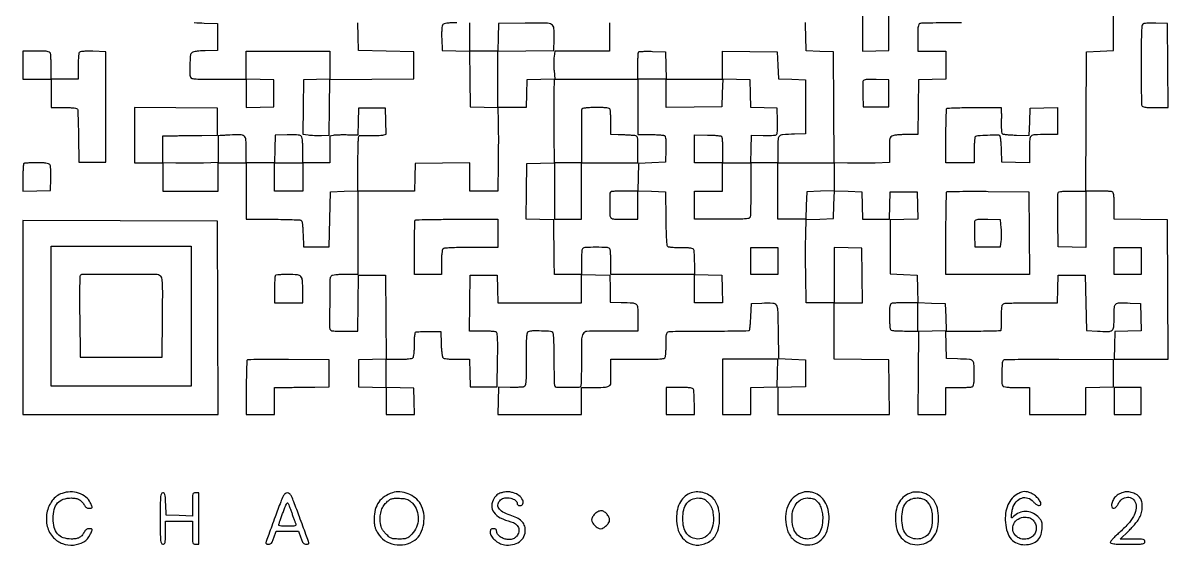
# Model space of a CAD drawing. Extents: x 179 to 1071, y 112 to 1107.
# Drawn here: x 179 to 1071, y 112 to 519 of the extents above; entities that cross this region are included whole.
import ezdxf

# ---------------------------------------------------------------- set-up
doc = ezdxf.new("R2010")
doc.units = 0

msp = doc.modelspace()

# ---------------------------------------------------------------- linework, layer by layer
for points in [[(517.122445, 519, 0.007345), (512.346734, 518.929838, 0.024181), (509.205854, 518.685192, 0.035127), (507.124417, 518.271246, 0.154085), (506.083586, 517.600715, 0.132968), (505.587315, 516.513859, 0.020746), (505.296386, 514.150171, 0.018924), (505.15859, 510.957683, 0.009044), (505.211141, 506.850715), (505.5, 497.5), (516.230591, 497.216365), (526.961183, 496.93273), (527.230591, 475.216365), (527.5, 453.5), (538.216508, 453.216508), (548.933016, 452.933016), (549.216508, 442.216508, -0.00508), (549.307114, 436.65433, -0.001561), (549.332363, 428.258912, -0.001561), (549.301954, 418.863068, -0.001711), (549.212814, 409.75), (548.925628, 388), (537.962814, 388), (527, 388), (527, 398.998715), (527, 409.997429), (505.75, 409.748715), (484.5, 409.5), (484.216168, 398.75), (483.932337, 388), (461.966168, 388), (440, 388), (440, 409.5, -0.002557), (440.054978, 420.24986, -0.011884), (440.265887, 426.451478, -0.011455), (440.590256, 430.463633, -0.357812), (441.25, 431.116269, -0.020539), (442.061721, 431.158253, -0.001676), (444.189062, 431.173682, -0.002249), (446.72785, 431.172163, -0.001729), (449.5, 431.148448, 0.00749), (452.384138, 431.157006, 0.00753), (455.261557, 431.252017, 0.00739), (457.76646, 431.409649, 0.029774), (459.284023, 431.619107), (462.068047, 432.173856), (461.784023, 442.336928), (461.5, 452.5), (451, 452.5), (440.5, 452.5), (440.218451, 441.975034), (439.936902, 431.450068), (431.718451, 431.622167, 0.005855), (428.370358, 431.653063, 0.006318), (425.106357, 431.603714, 0.005994), (422.30891, 431.492481, 0.029977), (420.75, 431.317678), (418, 430.841089), (418, 420.420545), (418, 410), (407.5, 410), (397, 410), (397, 419.877555, 0.007345), (396.929838, 424.653266, 0.024181), (396.685192, 427.794146, 0.035127), (396.271246, 429.875583, 0.154085), (395.600715, 430.916414, 0.132968), (394.513859, 431.412685, 0.020746), (392.150171, 431.703614, 0.018924), (388.957683, 431.84141, 0.009044), (384.850715, 431.788859), (375.5, 431.5), (375.216168, 420.75), (374.932337, 410), (363.966168, 410), (353, 410), (353, 419.964816, 0.018486), (352.70887, 427.836462, 0.192208), (351.316585, 430.691543, 0.185082), (348.313111, 431.860867, 0.016937), (340.157721, 431.627347, 0.000292), (336.820772, 431.416568, 0.000466), (333.969768, 431.232141, 0.000082), (331.448979, 431.066299, 0.025908), (331.25, 431.042778, 0.358023), (331.147848, 430.924821, 0.000565), (331.073438, 427.946516, 0.003718), (331.017975, 424.567593, 0.002244), (331, 420.562384), (331, 410.124768), (319.75, 409.812384, -0.004056), (314.698016, 409.713112, -0.002552), (308.79375, 409.675138, -0.002561), (302.984411, 409.697181, -0.004692), (298.25, 409.783832), (288, 410.067663), (288, 420.533832), (288, 431), (297.25, 431.086779, 0.000584), (301.645003, 431.133146, 0.000277), (307.307812, 431.202645, 0.000275), (313.230203, 431.281867, 0.000389), (318.5, 431.359357), (330.5, 431.545156), (330.5, 442.022578), (330.5, 452.5), (298.25, 452.763853), (266, 453.027706), (266, 431.513853), (266, 410), (277, 410), (288, 410), (288, 399), (288, 388), (309.5, 388), (331, 388), (331, 399), (331, 410), (342, 410), (353, 410), (353, 388), (353, 366), (373.75, 365.984687, -0.003459), (381.790108, 365.923129, -0.005289), (388.760476, 365.747767, -0.002049), (394.725297, 365.510062, -0.131294), (395.711195, 365.199653, -0.199883), (396.262532, 364.411, -0.01918), (396.684251, 362.055937, -0.019108), (397.012968, 358.800174, -0.00836), (397.211195, 354.464966), (397.5, 344.5), (407.5, 344.5), (417.5, 344.5), (418, 366), (418.5, 387.5), (429.25, 387.783832), (440, 388.067663), (440, 355.533832), (440, 323), (430.2, 323, 0.008695), (425.928253, 322.925705, 0.018472), (422.630442, 322.688776, 0.019349), (420.200304, 322.328068, 0.150969), (419.2, 321.8, 0.195243), (418.152505, 319.320808, 0.002097), (417.964975, 300.446318, 0.001745), (417.922031, 281.380542, 0.259603), (418.957287, 279.526398, 0.121467), (420.245775, 279.111066, 0.007484), (424.296064, 278.887643, 0.010345), (429.323878, 278.789838, 0.006408), (435.230498, 278.872858), (439.960995, 279), (440.230498, 300.75), (440.5, 322.5), (451, 322.5), (461.5, 322.5), (461.763621, 289.78397), (462.027242, 257.06794), (451.263621, 256.78397), (440.5, 256.5), (440.5, 246), (440.5, 235.5), (451.25, 235.216168), (462, 234.932337), (462, 224.466168), (462, 214), (473.034983, 214), (484.069966, 214), (483.784983, 224.25), (483.5, 234.5), (472.75, 234.783832), (462, 235.067663), (462, 246.033832), (462, 257), (471.8, 257, 0.008695), (476.071747, 257.074295, 0.018472), (479.369558, 257.311224, 0.019349), (481.799696, 257.671932, 0.150969), (482.8, 258.2, 0.148618), (483.321527, 259.177004, 0.020076), (483.684733, 261.499944, 0.019202), (483.924249, 264.62258, 0.009539), (484, 268.593011, -0.007828), (484.066718, 272.854009, -0.024396), (484.296295, 275.714173, -0.031974), (484.663794, 277.596566, -0.246532), (485.25, 278.238367, -0.07381), (486.114696, 278.413526, -0.004424), (488.776563, 278.529825, -0.00656), (491.96148, 278.59893, -0.004792), (495.5, 278.595356), (504.5, 278.5), (504.790118, 269.054124, 0.010217), (504.980158, 265.34104, 0.013854), (505.312947, 261.999888, 0.010763), (505.722996, 259.259099, 0.131421), (506.162563, 258.304124, 0.163278), (507.143276, 257.696928, 0.027976), (509.331626, 257.310608, 0.021914), (512.518918, 257.07119, 0.007789), (517.088613, 257), (526.932337, 257), (527.216168, 246.25), (527.5, 235.5), (538, 235.5), (548.5, 235.5), (548.77083, 256.428109, 0.002701), (548.849994, 266.928451, 0.012029), (548.714887, 273.091209, 0.012869), (548.427241, 277.095412, 0.230932), (547.77083, 278.162796, 0.115898), (546.852418, 278.482275, 0.007423), (544.003515, 278.73694, 0.010546), (540.565341, 278.920079, 0.007639), (536.730498, 278.984687), (526.960995, 279), (527.230498, 300.75), (527.5, 322.5), (538, 322.5), (548.5, 322.5), (548.783832, 311.75), (549.067663, 301), (581.533832, 301), (614, 301), (614, 312.032751), (614, 323.065502), (625.102322, 322.782751), (636.204643, 322.5), (636.352322, 312), (636.5, 301.5), (645, 301.24922, -0.007926), (654.243436, 300.829771, -0.170244), (656.72373, 299.785637, -0.199796), (657.815028, 297.471708, -0.011573), (658, 289.480948), (658, 279), (646.75, 278.933947, -0.001297), (641.807192, 278.917746, -0.000913), (636.247558, 278.924091, -0.000921), (630.928204, 278.949669, -0.001934), (626.794878, 278.993149, 0.023817), (618.251266, 278.709079, 0.246439), (615.369914, 276.886076, 0.126596), (614.226016, 272.778241, 0.004934), (614.069767, 256.944437, -0.002771), (614.026847, 249.200659, -0.004303), (613.895309, 242.521243, -0.001396), (613.71599, 236.754813, -0.13066), (613.475867, 235.960952, -0.254192), (611.979491, 235.105413, -0.005796), (603.49046, 235.020956, -0.005806), (595.002768, 235.133464, -0.253307), (593.503853, 235.993765, -0.130086), (593.255554, 236.811321, -0.001522), (593.067501, 242.491549, -0.004496), (592.928639, 249.084161, -0.002906), (592.880866, 256.718382, 0.003955), (592.810606, 265.126112, 0.008625), (592.594553, 271.570083, 0.005451), (592.287207, 276.547867, 0.156294), (591.813584, 277.724617, 0.204828), (590.051426, 278.628631, 0.0088), (582.940726, 279.001144, 0.013317), (575.991529, 279.057494, 0.087191), (572.581787, 278.393011, 0.25694), (571.699082, 277.347978, 0.031157), (571.276325, 274.260913, 0.016334), (571.049835, 268.758748, 0.002119), (571, 257, -0.001922), (570.952809, 244.724325, -0.018151), (570.72128, 239.464189, -0.042608), (570.251188, 236.64887, -0.243068), (569.274293, 235.551762, -0.073621), (568.152693, 235.30162, -0.007375), (565.404626, 235.142863, -0.009139), (562.10631, 235.061441, -0.007145), (558.524293, 235.089685), (549.5, 235.289825), (549.216168, 224.644912), (548.932337, 214), (581.466168, 214), (614, 214), (614, 224.5), (614, 235), (624.377555, 235, 0.012231), (630.934343, 235.160412, 0.058555), (634.618037, 235.777198, 0.141381), (636.432653, 236.924437, 0.229853), (636.916666, 238.64474, -0.042214), (636.859011, 239.261446, -0.001296), (636.843037, 241.81908, -0.002542), (636.847352, 244.835351, -0.001755), (636.881579, 248.25), (637, 257), (657.893011, 257, 0.002106), (669.715635, 257.049786, 0.016256), (675.243952, 257.27619, 0.030951), (678.346099, 257.698559, 0.257256), (679.393011, 258.581787, 0.070701), (679.631706, 259.623534, 0.006434), (679.821697, 262.287222, 0.008233), (679.955664, 265.484808, 0.006352), (680, 268.974799, -0.006625), (680.062464, 273.688704, -0.036407), (680.314412, 276.21808, -0.077011), (680.80461, 277.66915, -0.183232), (681.640628, 278.415591, -0.086518), (682.92936, 278.668524, -0.000982), (691.750959, 278.838204, -0.00299), (701.95669, 278.953405, -0.001942), (713.754914, 278.970198, 0.001943), (725.483544, 278.986923, 0.00314), (735.463676, 279.102616, 0.000561), (744.259022, 279.269702, 0.192726), (744.864286, 279.526245, 0.168651), (745.133632, 280.076851, 0.004012), (745.460134, 282.959735, 0.008373), (745.762353, 286.384992, 0.005535), (746, 290.328626), (746.5, 300.5), (754.496645, 300.796504, -0.01904), (763.219536, 300.787652, -0.257531), (765.853566, 299.197264, -0.124846), (766.900213, 295.488898, -0.003493), (767.230153, 278.735929), (767.5, 257.5), (778, 257), (788.5, 256.5), (788.5, 246), (788.5, 235.5), (777.75, 235.216168), (767, 234.932337), (767, 224.466168), (767, 214), (810.519888, 214), (854.039775, 214), (853.769888, 235.25), (853.5, 256.5), (832.25, 256.769888), (811, 257.039775), (811, 279.019888), (811, 301), (822.019888, 301), (833.039775, 301), (832.769888, 322.25), (832.5, 343.5), (821.75, 343.783832), (811, 344.067663), (811, 322.533832), (811, 301), (800.037886, 301), (789.075772, 301), (788.787886, 322.25, -0.001898), (788.700534, 331.208245, -0.001673), (788.676151, 340.552746, -0.00168), (788.710665, 348.979512, -0.005083), (788.811779, 354.716795), (789.123557, 365.93359), (799.811779, 366.216795), (810.5, 366.5), (810.784171, 377.283485), (811.068343, 388.06697), (821.784171, 387.783485), (832.5, 387.5), (832.783832, 376.75), (833.067663, 366), (843.5, 366), (853.932337, 366), (854.216168, 376.75), (854.5, 387.5), (865, 387.5), (875.5, 387.5), (875.783485, 376.784171), (876.06697, 366.068343), (865.283485, 365.784171), (854.5, 365.5), (854.5, 344.5), (854.5, 323.5), (865, 323), (875.5, 322.5), (875.783832, 311.75), (876.067663, 301), (866.615619, 301, 0.00593), (862.880092, 300.955696, 0.007809), (859.475463, 300.821697, 0.005887), (856.638889, 300.632128, 0.0721), (855.581787, 300.393011, 0.191652), (854.783827, 299.656877, 0.070258), (854.312102, 298.167248, 0.03479), (854.063195, 295.605148, 0.006824), (854, 290.974799, 0.006352), (854.044336, 287.484808, 0.008233), (854.178303, 284.287222, 0.006434), (854.368294, 281.623534, 0.070701), (854.606989, 280.581787, 0.205218), (855.398405, 279.76761, 0.063068), (857.086379, 279.30265, 0.030363), (860.039857, 279.059586, 0.005351), (865.606989, 279), (876, 279), (876, 290.033832), (876, 301.067663), (886.75, 300.783832), (897.5, 300.5), (897.783485, 289.784171), (898.06697, 279.068343), (887.283485, 278.784171), (876.5, 278.5), (876.236147, 246.25), (875.972294, 214), (886.986147, 214), (898, 214), (898, 224.5), (898, 235), (907.418213, 235, 0.005951), (911.140776, 235.044305, 0.007831), (914.534475, 235.178303, 0.005915), (917.361889, 235.367894, 0.07203), (918.418213, 235.606989, 0.201), (919.227398, 236.380901, 0.065386), (919.694582, 238.003282, 0.031694), (919.939362, 240.828545, 0.005765), (920, 246.087937, 0.013035), (919.804586, 253.582399, 0.20511), (918.701401, 255.827374, 0.163779), (916.209662, 256.836408, 0.00765), (907, 257.24922), (898.5, 257.5), (898.21718, 268.150281), (897.93436, 278.800561), (919.154655, 278.921089, 0.002222), (927.326268, 279.003827, 0.003574), (934.290376, 279.1551, 0.000729), (940.401416, 279.340481, 0.190665), (940.881801, 279.548468, 0.183849), (941.085025, 280.0014, 0.003029), (941.231616, 282.814342, 0.007406), (941.334896, 286.123849, 0.004797), (941.360912, 289.954591, -0.004309), (941.395957, 295.979834, -0.044941), (941.653182, 298.438124, -0.131867), (942.27281, 299.700486, -0.148567), (943.416586, 300.413277, -0.057003), (944.91186, 300.636876, -0.002068), (950.679622, 300.812374, -0.003767), (957.510981, 300.940468, -0.002631), (965.216168, 300.986345), (984.932337, 301), (985.216168, 311.75), (985.5, 322.5), (996, 322.5), (1006.5, 322.5), (1007, 301), (1007.5, 279.5), (1016, 278.911914, 0.013787), (1024.483154, 278.559623, 0.181497), (1027.388734, 279.604311, 0.201735), (1028.729108, 282.253298, 0.017578), (1029, 289.956197, -0.014124), (1029.21525, 297.574884, -0.202718), (1030.384952, 299.956665, -0.179108), (1032.976697, 300.931668, -0.010606), (1041.503355, 300.796504), (1049.5, 300.5), (1049.783473, 289.785353), (1050.066946, 279.070705), (1039.783473, 278.785353), (1029.5, 278.5), (1029.216168, 267.75), (1028.932337, 257), (1049.974781, 257), (1071.017225, 257), (1070.758612, 311.25), (1070.5, 365.5), (1049.75, 365.770288), (1029, 366.040577), (1029, 376.4133, 0.005367), (1028.940375, 381.968397, 0.030413), (1028.697247, 384.916867, 0.063157), (1028.2322, 386.602268, 0.205057), (1027.418213, 387.393011, 0.072048), (1026.36169, 387.632112, 0.005908), (1023.531945, 387.821697, 0.007825), (1020.135463, 387.955695, 0.005945), (1016.4096, 388), (1006.982775, 388), (1007.241388, 442.25), (1007.5, 496.5), (1018, 497), (1028.5, 497.5), (1028.5, 518.5), (1028.5, 539.5)], [(312.473421, 519.211819, 0.013482), (320.2603, 518.784869), (330.5, 518.5), (330.5, 508), (330.5, 497.5), (321, 497.224459, 0.007256), (316.117316, 497.011887, 0.030165), (313.191066, 496.663989, 0.052369), (311.340539, 496.125269, 0.135585), (310.25, 495.28333, 0.142464), (309.392318, 493.010143, 0.01085), (309.020867, 486.392063, 0.013512), (308.972635, 479.826962, 0.086901), (309.606989, 476.581787, 0.258697), (310.662537, 475.696146, 0.030015), (313.835307, 475.275578, 0.015901), (319.485827, 475.049566, 0.002045), (331.606989, 475), (353, 475), (353, 463.966168), (353, 452.932337), (363.75, 453.216168), (374.5, 453.5), (374.5, 464), (374.5, 474.5), (363.75, 474.783832), (353, 475.067663), (353, 486.033832), (353, 497), (385.5, 497), (418, 497), (418, 486.034983), (418, 475.069966), (407.75, 474.784983), (397.5, 474.5), (397.230451, 453.366475), (396.960903, 432.232951), (401.230451, 431.664309, 0.016712), (403.289351, 431.459839, 0.007474), (406.00832, 431.322092, 0.007389), (408.890534, 431.261865, 0.00995), (411.5, 431.297834), (417.5, 431.5), (417.769464, 453.236361), (418.038929, 474.972721), (450.769464, 475.236361), (483.5, 475.5), (483.5, 486), (483.5, 496.5), (462, 497), (440.5, 497.5), (440.216367, 508.230404), (439.932734, 518.960808)], [(636, 518.932337), (636, 507.966168), (636, 497), (614.631669, 497), (593.263338, 497), (592.704073, 492.830366, 0.024166), (592.527753, 490.761242, 0.009409), (592.476434, 487.889503, 0.009289), (592.537301, 484.772778, 0.011385), (592.714484, 481.865639), (593.28416, 475.070546), (582.39208, 474.785273), (571.5, 474.5), (571.216168, 463.75), (570.932337, 453), (559.966168, 453), (549, 453), (549, 474.980498), (549, 496.960995), (570.75, 497.230498), (592.5, 497.5), (592.788833, 506.243181, 0.024383), (592.653764, 514.82771, 0.255459), (590.835771, 517.697335, 0.125472), (586.661552, 518.79092, 0.004628), (570.2164, 518.74704), (549.5, 518.5), (549.216168, 507.75), (548.932337, 497), (537.966168, 497), (527, 497), (527, 508), (527, 519)], [(910.081787, 519, 0.001834), (898.117215, 518.956121, 0.002835), (887.78115, 518.821697, 0.00089), (878.829518, 518.63857, 0.086256), (877.581787, 518.393011, 0.205218), (876.76761, 517.601595, 0.063068), (876.30265, 515.913621, 0.030363), (876.059586, 512.960143, 0.005351), (876, 507.393011), (876, 497), (887, 497), (898, 497), (898, 486.033832), (898, 475.067663), (887.25, 474.783832), (876.5, 474.5), (876.230112, 453.25), (875.960225, 432), (867.545212, 432, 0.010497), (864.13544, 431.92841, 0.011651), (860.848611, 431.713521, 0.01106), (858.060997, 431.403647, 0.057688), (856.5651, 431.024751, 0.092844), (855.080822, 430.117837, 0.152875), (854.338843, 428.862327, 0.053697), (854.050859, 426.534103, 0.003944), (854, 420.087135), (854, 410.124768), (842.75, 409.812384, -0.004054), (837.698757, 409.713106, -0.002552), (831.796863, 409.675107, -0.002562), (825.9909, 409.697112, -0.004697), (821.260597, 409.783724), (811.021195, 410.067448), (810.760597, 453.283724), (810.5, 496.5), (799.811779, 496.783205), (789.123557, 497.06641), (788.811779, 508.283205, -0.004062), (788.712714, 513.320052, -0.002556), (788.674861, 519.206166, -0.002565)]]:
    msp.add_lwpolyline(points, format="xyb")
for points in [[(833, 518.5), (833, 496.930034), (843.25, 497.215017), (853.5, 497.5), (853.5, 518.5), (853.5, 539.5), (843.25, 539.784983), (833, 540.069966)], [(397, 399), (397, 388), (386, 388), (375, 388), (375, 399), (375, 410), (386, 410), (397, 410)], [(179, 289.506286), (179, 214), (255.006326, 214), (331.012652, 214), (330.756326, 289.25), (330.5, 364.5), (254.75, 364.756286), (179, 365.012572)], [(310, 290.5), (310, 236), (255.5, 236), (201, 236), (201, 290.5), (201, 345), (255.5, 345), (310, 345)], [(767, 333.5), (767, 323), (756.5, 323), (746, 323), (746, 333.5), (746, 344), (756.5, 344), (767, 344)], [(1050, 333.5), (1050, 323), (1039.5, 323), (1029, 323), (1029, 333.5), (1029, 344), (1039.5, 344), (1050, 344)], [(724, 235.5), (724, 214), (735, 214), (746, 214), (746, 224.465017), (746, 234.930034), (756.25, 235.215017), (766.5, 235.5), (766.783832, 246.25), (767.067663, 257), (745.533832, 257), (724, 257)], [(1029, 224.5), (1029, 214), (1039.5, 214), (1050, 214), (1050, 224.5), (1050, 235), (1039.5, 235), (1029, 235)]]:
    msp.add_lwpolyline(points, close=True)
for points in [[(1051.234424, 517.834424, 0.182172), (1050.590624, 516.41195, 0.006347), (1050.270425, 510.250522, 0.007859), (1050.057751, 501.205805, 0.001948), (1050, 486.381787, 0.001876), (1050.043884, 474.685605, 0.002895), (1050.178303, 464.575525, 0.000928), (1050.361525, 455.827192, 0.086115), (1050.606989, 454.581787, 0.201272), (1051.382022, 453.772279, 0.065239), (1053.008523, 453.305235, 0.031606), (1055.841873, 453.060568, 0.005737), (1061.120653, 453), (1071.027329, 453), (1070.763664, 485.75), (1070.5, 518.5), (1061.484424, 518.784424, 0.008771), (1057.360229, 518.84215, 0.022222), (1054.366666, 518.698401, 0.027716), (1052.2536, 518.383717, 0.146572)], [(179, 486), (179, 475), (190, 475), (201, 475), (201, 464), (201, 453), (211.031385, 453, -0.006905), (215.757163, 452.934734, -0.02306), (218.849408, 452.706324, -0.030569), (220.864407, 452.337653, -0.245329), (221.548776, 451.733489, -0.082072), (221.750102, 450.753559, -0.001262), (221.960346, 444.968865, -0.003341), (222.143068, 438.233614, -0.0022), (222.267391, 430.483489), (222.5, 410.5), (233, 410.5), (243.5, 410.5), (243.5, 453.5), (243.5, 496.5), (233.582645, 496.788231, 0.006827), (228.804805, 496.861823, 0.023663), (225.717063, 496.721018, 0.033714), (223.705135, 496.395734, 0.19692), (222.847958, 495.788231, 0.115445), (222.524351, 494.860149, 0.007585), (222.266219, 492.014355, 0.010675), (222.080714, 488.578609, 0.007755), (222.015313, 484.75), (222, 475), (211.5, 475), (201, 475), (201, 484.418213, 0.005951), (200.955695, 488.140776, 0.007831), (200.821697, 491.534475, 0.005915), (200.632106, 494.361889, 0.07203), (200.393011, 495.418213, 0.205218), (199.601595, 496.23239, 0.063068), (197.913621, 496.69735, 0.030363), (194.960143, 496.940414, 0.005351), (189.393011, 497), (179, 497)], [(679.783832, 485.75), (680.067663, 475), (702.033832, 475), (724, 475), (724, 486.019888), (724, 497.039775), (745.25, 496.769888), (766.5, 496.5), (767, 486), (767.5, 475.5), (778, 475), (788.5, 474.5), (788.5, 453.5), (788.5, 432.5), (780, 432.24922, 0.007926), (770.756564, 431.829771, 0.170244), (768.27627, 430.785637, 0.199796), (767.184972, 428.471708, 0.011573), (767, 420.480948), (767, 410), (789, 410), (811, 410), (811, 399.033832), (811, 388.067663), (800.25, 387.783832), (789.5, 387.5), (789.216168, 376.75), (788.932337, 366), (777.966168, 366), (767, 366), (767, 388), (767, 410), (756.5, 410), (746, 410), (746, 389.581787, -0.002771), (745.956005, 381.642891, -0.004125), (745.821697, 374.696775, -0.001841), (745.636631, 368.779435, -0.083055), (745.393011, 367.581787, -0.258697), (744.337463, 366.696146, -0.030015), (741.164693, 366.275578, -0.015901), (735.514173, 366.049566, -0.002045), (723.393011, 366), (702, 366), (702, 377), (702, 388), (713, 388), (724, 388), (724, 399), (724, 410), (713, 410), (702, 410), (702, 420.860567), (702, 431.721135), (712.25, 431.610567, -0.009031), (716.230952, 431.495692, -0.013463), (719.704877, 431.238729, -0.008437), (722.558531, 430.901491, -0.203403), (723.234687, 430.5, -0.135534), (723.527062, 429.733031, -0.00628), (723.758058, 426.929688, -0.010027), (723.92543, 423.558115, -0.006995), (723.984687, 419.75), (724, 410), (734.966168, 410), (745.932337, 410), (746.216168, 420.736405), (746.5, 431.472809), (755.5, 431.233135, 0.008954), (759.041191, 431.202267, 0.012175), (762.234668, 431.309416, 0.009133), (764.872877, 431.510716, 0.120876), (765.788231, 431.829376, 0.194496), (766.3952, 432.695951, 0.033534), (766.720602, 434.715272, 0.0236), (766.861543, 437.808152, 0.006851), (766.788231, 442.582645), (766.5, 452.5), (756.283481, 452.784613), (746.066961, 453.069227), (745.783481, 463.784613), (745.5, 474.5), (734.784171, 474.783485), (724.068343, 475.06697), (723.784171, 464.283485), (723.5, 453.5), (701.75, 453.230498), (680, 452.960995), (680, 463.980498), (680, 475), (669.043478, 475), (658.086957, 475), (658.086957, 453.5), (658.086957, 432), (667.793478, 431.984687, -0.007789), (671.605424, 431.919284, -0.010714), (675.027127, 431.733781, -0.007632), (677.860978, 431.475613, -0.115322), (678.788231, 431.152042, -0.19692), (679.395734, 430.294865, -0.033714), (679.721018, 428.282937, -0.023663), (679.861823, 425.195195, -0.006827), (679.788231, 420.417355), (679.5, 410.5), (669, 410), (658.5, 409.5), (658.216515, 398.784171), (657.93303, 388.068343), (668.716515, 387.784171), (679.5, 387.5), (679.770909, 366.546095, 0.003025), (679.960859, 356.538324, 0.01097), (680.259718, 350.179757, 0.009456), (680.64341, 345.821704, 0.228384), (681.270909, 344.811407, 0.115057), (682.15341, 344.502378, 0.00778), (684.824714, 344.255482, 0.010836), (688.051251, 344.078061, 0.007897), (691.643011, 344.015313, -0.006483), (696.463534, 343.944731, -0.033702), (699.110608, 343.692539, -0.068336), (700.644645, 343.219983, -0.194682), (701.393011, 342.418213, -0.070869), (701.631755, 341.374644, -0.006369), (701.821697, 338.691288, -0.008182), (701.955668, 335.470065, -0.0063), (702, 331.952044), (702, 323.067663), (712.75, 322.783832), (723.5, 322.5), (723.783832, 311.75), (724.067663, 301), (713.033832, 301), (702, 301), (702, 312.000935), (702, 323.00187), (679.75, 322.933724, -0.00039), (670.479714, 322.91257, -0.000368), (661.025, 322.905338, -0.000366), (652.647944, 322.911222, -0.001281), (647.25, 322.932788), (637, 323), (637, 331.918213, 0.006277), (636.955669, 335.449196, 0.008159), (636.821697, 338.68135, 0.006338), (636.631778, 341.373807, 0.070946), (636.393011, 342.418213, 0.294833), (634.336862, 343.920436, 0.014388), (625.5, 344.174786, 0.014388), (616.663138, 343.920436, 0.294833), (614.606989, 342.418213, 0.070946), (614.368222, 341.373807, 0.006338), (614.178303, 338.68135, 0.008159), (614.044331, 335.449196, 0.006277), (614, 331.918213), (614, 323), (603.5, 323), (593, 323), (592.881648, 332.75, -0.000062), (592.826894, 337.307015, -0.000032), (592.75939, 343.014063, -0.000032), (592.690668, 348.886916, -0.000048), (592.631648, 354), (592.5, 365.5), (581.730592, 365.784029), (570.961185, 366.068057), (571.230592, 387.784029), (571.5, 409.5), (582.265392, 409.783988), (593.030784, 410.067976), (592.931871, 432.283988, -0.000512), (592.900136, 441.541262, -0.000482), (592.886547, 450.984984, -0.000479), (592.890601, 459.353852, -0.001676), (592.916479, 464.75), (593, 475), (625.5, 475), (658, 475), (658, 485.333333, -0.006317), (658.050668, 489.343898, -0.009512), (658.205463, 492.836713, -0.004898), (658.419778, 495.762931, -0.177451), (658.699448, 496.366114, -0.183378), (659.300668, 496.636532, -0.005301), (662.145783, 496.777033, -0.010046), (665.547259, 496.840477, -0.006672), (669.449448, 496.782781), (679.5, 496.5)], [(833.44275, 473.711405, 0.081149), (833.248444, 472.774362, 0.00524), (833.158923, 469.981301, 0.007536), (833.137209, 466.634347, 0.00554), (833.210159, 462.924983), (833.5, 453.5), (843.5, 453.5), (853.5, 453.5), (853.5, 464), (853.5, 474.5), (843.732592, 474.786422, 0.006215), (838.820487, 474.869374, 0.027145), (835.9185, 474.724677, 0.046335), (834.158442, 474.373938, 0.232847)], [(614.481903, 451.970718, 0.123498), (614.234714, 451.193221, 0.005067), (614.081268, 448.241451, 0.00856), (613.994111, 444.71139, 0.005941), (614.011333, 440.720718, -0.00196), (614.068484, 436.065917, -0.001148), (614.102279, 430.491398, -0.001148), (614.110489, 424.914093, -0.001951), (614.088447, 420.25), (614, 410), (603.5, 410), (593, 410), (593, 388), (593, 366), (603.5, 366), (614, 366), (614, 388), (614, 410), (636, 410), (658, 410), (658, 420.5, 0.003352), (657.954921, 427.224924, 0.048655), (657.69244, 429.587618, 0.175767), (657.016838, 430.675217, 0.149258), (655.75, 431.167506, 0.001986), (652.205797, 431.417209, 0.003814), (649.36184, 431.584448, 0.003716), (646.467483, 431.710946, 0.001781), (642.75, 431.832494), (637, 432), (637, 440.918213, 0.006277), (636.955669, 444.449196, 0.008159), (636.821697, 447.68135, 0.006338), (636.631778, 450.373807, 0.070946), (636.393011, 451.418213, 0.204749), (635.603555, 452.231836, 0.063329), (633.923064, 452.697049, 0.030509), (630.984155, 452.9403, 0.005396), (625.452028, 453, 0.0085), (621.290929, 452.929256, 0.014889), (617.853134, 452.70971, 0.010404), (615.139565, 452.398029, 0.224159)], [(941.107595, 449.75, -0.007288), (941.138902, 448.05958, -0.002216), (941.137649, 445.498067, -0.002219), (941.110784, 442.627662, -0.002419), (941.058817, 439.839163, 0.014101), (941.071554, 437.145083, 0.023133), (941.251951, 434.871704, 0.021873), (941.550777, 433.122299, 0.20383), (941.983009, 432.510501, 0.111822), (942.787758, 432.234085, 0.005244), (945.664759, 431.95225, 0.008433), (949.114243, 431.709368, 0.005942), (952.999238, 431.547871), (962.934904, 431.253066), (963.217452, 441.876533), (963.5, 452.5), (974.25, 452.783832), (985, 453.067663), (985, 442.533832), (985, 432), (976.25, 431.986345, 0.009182), (967.042289, 431.802864, 0.172269), (964.39324, 430.746404, 0.201889), (963.21219, 428.312062, 0.013322), (963, 420.349537), (963, 409.932337), (952.25, 410.216168), (941.5, 410.5), (941.211195, 420.464966, 0.009143), (941.028489, 424.328163, 0.013786), (940.715179, 427.683218, 0.008512), (940.334125, 430.432793, 0.219027), (939.928184, 431.044385, 0.143525), (938.25123, 431.505737, 0.003796), (930.462578, 431.317044, 0.004146), (922.730621, 431.006787, 0.12697), (920.901089, 430.43887, 0.229345), (920.541955, 429.874018, 0.007453), (920.264695, 427.125393, 0.012937), (920.065224, 423.791061, 0.00847), (920, 419.940983), (920, 410), (909, 410), (898, 410), (898, 430.833333, -0.002993), (898.048097, 438.867578, -0.004756), (898.195833, 445.742708, -0.001277), (898.396201, 451.712325, -0.189545), (898.666667, 452.333333, -0.189545), (899.287675, 452.603799, -0.001277), (905.257292, 452.804167, -0.004756), (912.132422, 452.951903, -0.002993), (920.166667, 453), (941, 453)], [(179.666667, 409.333333, 0.178637), (179.399783, 408.754242, 0.004491), (179.195833, 405.817145, 0.009085), (179.048275, 402.320751, 0.006002), (179, 398.299502), (179, 387.932337), (189.75, 388.216168), (200.5, 388.5), (200.788859, 397.850715, 0.009044), (200.84141, 401.957683, 0.018924), (200.703614, 405.150171, 0.020746), (200.412685, 407.513859, 0.132968), (199.916414, 408.600715, 0.15069), (198.902086, 409.26374, 0.036445), (196.917147, 409.680501, 0.025371), (193.954939, 409.928023, 0.008159), (189.544222, 410, 0.006752), (185.966282, 409.951682, 0.010096), (182.843199, 409.804167, 0.005479), (180.235872, 409.599466, 0.175801)], [(636.641157, 387.228397, 0.135826), (636.169995, 385.611668, 0.003193), (636.112648, 377.636504, 0.004388), (636.174653, 369.857544, 0.087639), (636.625307, 367.53405, 0.211857), (637.406358, 366.75073, 0.057693), (639.138105, 366.301061, 0.029206), (642.126223, 366.060301, 0.005501), (647.606989, 366), (658, 366), (658, 377), (658, 388), (647.559017, 388, 0.006909), (643.522749, 387.944223, 0.01073), (640.04499, 387.773341, 0.005235), (637.14038, 387.537475, 0.235654)], [(962.763853, 355.25), (963.027706, 323), (952.763853, 322.926805, -0.00126), (944.527276, 322.888824, -0.000694), (934.455126, 322.881746, -0.00058), (922.339842, 322.904102, -0.000334), (907.75, 322.957682), (898, 323), (898, 354.833333, -0.002001), (898.049029, 367.086392, -0.003231), (898.199888, 377.515513, -0.000593), (898.402981, 386.698691, -0.192864), (898.680468, 387.347135, -0.194926), (899.328722, 387.621499, -0.000608), (908.434599, 387.750224, -0.003285), (918.778546, 387.815907, -0.002034), (930.930468, 387.763802), (962.5, 387.5)], [(1007, 365.966168), (1007, 343.932337), (996.25, 344.216168), (985.5, 344.5), (985.228584, 364.973, -0.002311), (985.16003, 372.911562, -0.003516), (985.180843, 379.807175, -0.001312), (985.255956, 385.733152, -0.088003), (985.447199, 386.723, -0.247035), (986.148983, 387.338533, -0.030083), (988.232877, 387.708053, -0.022428), (991.456505, 387.935705, -0.006414), (996.468615, 388), (1007, 388)], [(549, 355), (549, 344), (528.2, 344, 0.003169), (518.406919, 343.937931, 0.010454), (511.954487, 343.721154, 0.00933), (507.461896, 343.391927, 0.175156), (506.2, 342.8, 0.149044), (505.677271, 341.818776, 0.019949), (505.314516, 339.477016, 0.019071), (505.075482, 336.323492, 0.009379), (505, 332.3), (505, 323), (494.5, 323), (484, 323), (484, 343.833333, -0.002993), (484.048097, 351.867578, -0.004756), (484.195833, 358.742708, -0.001277), (484.396201, 364.712325, -0.189545), (484.666667, 365.333333, -0.192996), (485.302543, 365.605252, -0.00057), (494.488542, 365.804167, -0.003167), (504.914556, 365.951968, -0.00196), (517.166667, 366), (549, 366)], [(920.44275, 364.711405, 0.081149), (920.248444, 363.774362, 0.00524), (920.158923, 360.981301, 0.007536), (920.137209, 357.634347, 0.00554), (920.210159, 353.924983), (920.5, 344.5), (930.5, 344.5), (940.5, 344.5), (941.08534, 348.886315, 0.022863), (941.269448, 350.99849, 0.010307), (941.326793, 353.780045, 0.01018), (941.266834, 356.724741, 0.013684), (941.08534, 359.386315), (940.5, 365.5), (930.732592, 365.786422, 0.006215), (925.820487, 365.869374, 0.027145), (922.9185, 365.724677, 0.046335), (921.158442, 365.373938, 0.232847)], [(223.453816, 321.740243, 0.089548), (223.261817, 320.729866, 0.000598), (223.19019, 311.747155, 0.00234), (223.168607, 301.460077, 0.00149), (223.235201, 289.490243), (223.5, 258.5), (255.5, 258.5), (287.5, 258.5), (287.765726, 289.5, 0.001225), (287.879013, 308.006621, 0.012082), (287.71941, 315.793845, 0.024457), (287.315418, 320.099227, 0.201729), (286.324597, 321.75, 0.157681), (282.495237, 323.016106, 0.001671), (254.221233, 323.106234, 0.001077), (225.335041, 323.03952, 0.309316)], [(375.666667, 322.333333, 0.178563), (375.399803, 321.754503, 0.004516), (375.195833, 318.827083, 0.009111), (375.048276, 315.341612, 0.006022), (375, 311.333333), (375, 301), (386, 301), (397, 301), (397, 310.065741, 0.014189), (396.763427, 318.400352, 0.167621), (395.553141, 321.35387, 0.194605), (392.857317, 322.70746, 0.020234), (385.631483, 323, 0.006689), (382.020088, 322.951686, 0.010012), (378.868831, 322.804167, 0.005394), (376.236693, 322.599527, 0.17604)], [(353.680468, 256.347135, 0.189333), (353.404489, 255.714175, 0.001327), (353.199888, 249.746763, 0.00485), (353.049096, 242.868529, 0.003055), (353, 234.833333), (353, 214), (364, 214), (375, 214), (375, 224.5), (375, 235), (385.25, 235.097508, 0.000362), (389.967406, 235.1458, 0.000201), (395.720312, 235.211168, 0.0002), (401.54442, 235.282022, 0.000324), (406.5, 235.347508), (417.5, 235.5), (417.5, 246), (417.5, 256.5), (385.930468, 256.763802, 0.002034), (373.778546, 256.815907, 0.003285), (363.434599, 256.750224, 0.000608), (354.328722, 256.621499, 0.194926)], [(942.536754, 256.05947, 0.12688), (941.78181, 253.628962, 0.007739), (941.52675, 245.966538, 0.006402), (941.487902, 238.184705, 0.172921), (942.184672, 236.277484, 0.166004), (943.148504, 235.687794, 0.025953), (945.378795, 235.309167, 0.021195), (948.591357, 235.071374, 0.007876), (953.122445, 235), (963, 235), (963, 224.5), (963, 214), (985, 214), (1007, 214), (1007, 224.466168), (1007, 234.932337), (1017.75, 235.216168), (1028.5, 235.5), (1028.5, 246), (1028.5, 256.5), (985.815621, 256.760686, 0.001697), (967.882387, 256.809345, 0.00388), (954.360157, 256.695205, 0.000872), (943.303268, 256.496775, 0.254685)], [(680, 224.5), (680, 214), (691, 214), (702, 214), (702, 222.918213, 0.006277), (701.955669, 226.449196, 0.008159), (701.821697, 229.68135, 0.006338), (701.631778, 232.373807, 0.070946), (701.393011, 233.418213, 0.205218), (700.601595, 234.23239, 0.063068), (698.913621, 234.69735, 0.030363), (695.960143, 234.940414, 0.005351), (690.393011, 235), (680, 235)], [(209.5, 152.564993, 0.145357), (201.886501, 146.907955, 0.113526), (197.694165, 137.443893, 0.109892), (197.99113, 126.838634, 0.12922), (202.831456, 118.060375, 0.117223), (209.871729, 113.48313, 0.106758), (218.47317, 112.355179, 0.113928), (226.337633, 114.867425, 0.149002), (231.393538, 120.416892, 0.008295), (232.725442, 123.348264, 0.150376), (232.838458, 124.358843, 0.32021), (232.302978, 124.871744, 0.036035), (230.52568, 125, 0.074186), (229.315265, 124.819415, 0.085534), (228.274159, 124.294684, 0.073782), (227.357711, 123.379331, 0.040384), (226.51533, 122.029644, -0.059701), (224.868732, 119.604699, -0.096565), (222.908926, 118.07584, -0.082981), (220.300064, 117.256296, -0.034712), (216.612794, 117, -0.080937), (210.401352, 118.012099, -0.131995), (205.979138, 120.944379, -0.120394), (203.365726, 125.925614, -0.06096), (202.5, 133, -0.061019), (203.371778, 140.116852, -0.122143), (206.006315, 145.093701, -0.133076), (210.479536, 148.000553, -0.079263), (216.797053, 148.977764, -0.049674), (220.214902, 148.621037, -0.078089), (222.973069, 147.585612, -0.082767), (225.170157, 145.808388, -0.063137), (226.918144, 143.25, 0.064862), (227.566214, 142.30843, 0.070605), (228.417521, 141.595079, 0.071281), (229.426246, 141.15166, 0.068064), (230.535184, 141, 0.03478), (232.301712, 141.123029, 0.313289), (232.840972, 141.62166, 0.157753), (232.747415, 142.597217, 0.009232), (231.495433, 145.348871, 0.117848), (227.959718, 149.7205, 0.084978), (222.393868, 152.664694, 0.080273), (215.848125, 153.699603, 0.086952)], [(286, 133, 0.001547), (286.039623, 120.192962, 0.023375), (286.275, 115.75, 0.089188), (286.8551, 113.714064, 0.286287), (288, 113, 0.17273), (289.084603, 113.386209, 0.168559), (289.694444, 114.375, 0.050222), (289.950933, 116.532834, 0.004487), (290, 122), (290, 131), (300.5, 131), (311, 131), (311, 122, 0.003707), (311.044005, 116.064536, 0.064117), (311.319444, 114.15, 0.224677), (312.049189, 113.306062, 0.104331), (313.5, 113), (316, 113), (316, 133), (316, 153), (313.5, 153, 0.104705), (312.049136, 152.692806, 0.224551), (311.319176, 151.846502, 0.063889), (311.043924, 149.925856, 0.003684), (311, 143.965017), (311, 134.930034), (300.75, 135.215017), (290.5, 135.5), (290.211067, 144.25, 0.005091), (289.987129, 149.431657, 0.04962), (289.654154, 151.597702, 0.154511), (289.022548, 152.608971, 0.178333), (287.961067, 153, 0.292447), (286.840289, 152.283157, 0.083947), (286.274513, 150.200368, 0.022857), (286.040206, 145.701619, 0.001583)], [(375.507733, 134.25, 0.000036), (372.858802, 126.973894, 0.000054), (370.554406, 120.640625, 0.00002), (368.570506, 115.185676, 0.001329), (368.233067, 114.25, 0.17614), (368.235779, 113.732662, 0.170534), (368.569761, 113.32945, 0.098424), (369.27034, 113.077682, 0.037213), (370.312645, 113, 0.083579), (371.70263, 113.233982, 0.135846), (372.681839, 113.909055, 0.078963), (373.503311, 115.280794, 0.015325), (374.5, 118), (376.160733, 123), (384.882822, 123), (393.604911, 123), (395.402886, 118, 0.015656), (396.464944, 115.313739, 0.07589), (397.332377, 113.928019, 0.129346), (398.332249, 113.239937, 0.086585), (399.707419, 113, 0.037075), (400.744659, 113.077017, 0.100862), (401.433434, 113.327874, 0.176058), (401.75403, 113.730935, 0.172296), (401.744761, 114.25, -0.001839), (401.396813, 115.187401, -0.000028), (399.395792, 120.640625, -0.000075), (397.073319, 126.973909, -0.00005), (394.40717, 134.25, 0.002204), (390.071202, 145.927161, 0.026944), (388.155851, 150.288323, 0.084805), (386.663475, 152.305757, 0.193536), (384.937076, 153, 0.193565), (383.211988, 152.306171, 0.085213), (381.725077, 150.292239, 0.026994), (379.821178, 145.935457, 0.002199)], [(466.764045, 153.05557, 0.07095), (460.642134, 150.089072, 0.091267), (456.182211, 145.721644, 0.089168), (453.501217, 139.966946, 0.064595), (452.588835, 132.939169, 0.017501), (452.713991, 129.35517, 0.042444), (453.121742, 126.741168, 0.046851), (453.935428, 124.390257, 0.025818), (455.337259, 121.687484, 0.111472), (460.77591, 115.874227, 0.102547), (468.34778, 112.741646, 0.100348), (476.681323, 112.842766, 0.102006), (484.263472, 116.187608, 0.120563), (488.739542, 121.373625, 0.079397), (491.182293, 128.905377, 0.076399), (491.20416, 137.127266, 0.095349), (488.662741, 144.312516, 0.09098), (484.658758, 148.95627, 0.074619), (478.993867, 152.266468, 0.075469), (472.673131, 153.741147, 0.097336)], [(551.211912, 152.87135, 0.053901), (549.724252, 152.262489, 0.043585), (548.283164, 151.311547, 0.042619), (546.995981, 150.098904, 0.045651), (545.96565, 148.711538, 0.126408), (544.215684, 142.974436, 0.169577), (545.76581, 137.80588, 0.1225), (550.82736, 133.54541, 0.05263), (559.176404, 130.490893, -0.10123), (562.750224, 128.776265, -0.135981), (564.917283, 125.933801, -0.147722), (565.213704, 122.564632, -0.126873), (563.635213, 119.362298, -0.036851), (562.194297, 117.917444, -0.080386), (560.866347, 117.098386, -0.075392), (559.293135, 116.710489, -0.029373), (557.048404, 116.637478, -0.075628), (553.776788, 117.223297, -0.074505), (550.808918, 118.756677, -0.084186), (548.721882, 120.878222, -0.153494), (548, 123.174314, 0.092886), (547.845765, 123.997386, 0.14336), (547.407663, 124.567431, 0.112929), (546.642142, 124.896383, 0.045268), (545.5, 125, 0.045859), (544.218398, 124.882207, 0.156688), (543.490385, 124.49, 0.150983), (543.11147, 123.736777, 0.041621), (543, 122.4, 0.141714), (543.880586, 119.355477, 0.069803), (546.506973, 116.253005, 0.065119), (550.151164, 113.765888, 0.080695), (554.060276, 112.523254, 0.081588), (560.485539, 112.626563, 0.111632), (565.79466, 114.878966, 0.125033), (569.218208, 118.956421, 0.119535), (570.354845, 124.244384, 0.098625), (569.529586, 127.886423, 0.096442), (567.368397, 130.967226, 0.076592), (563.741246, 133.523364, 0.03893), (558.552714, 135.614906, -0.048933), (552.852638, 138.046054, -0.127719), (549.632912, 141.075756, -0.205481), (549.118104, 144.340249, -0.14764), (551.046286, 147.541889, -0.152922), (554.46291, 149.117396, -0.0929), (558.942709, 148.863167, -0.103681), (562.653974, 147.076912, -0.232981), (564, 144.345012, 0.172986), (564.18751, 143.819249, 0.098327), (564.71468, 143.384501, 0.074706), (565.518389, 143.096168, 0.048868), (566.5, 143, 0.31352), (568.525882, 144.408787, 0.214242), (568.332601, 147.30822, 0.104042), (565.378474, 150.844056, 0.099463), (561.204514, 152.959978, 0.018298), (558.313445, 153.65007, 0.051694), (556.249262, 153.845564, 0.05081), (554.169073, 153.61497, 0.017213)], [(699.619302, 152.965577, 0.103791), (694.880689, 150.390624, 0.085403), (691.183932, 145.964093, 0.075144), (688.837242, 140.009431, 0.056409), (688.043924, 133, 0.062624), (689.018944, 125.245842, 0.09016), (691.895708, 118.97328, 0.101787), (696.475277, 114.637316, 0.10194), (702.39206, 112.463916, 0.074884), (706.637757, 112.466627, 0.060174), (711.044152, 113.687699, 0.060716), (714.992508, 115.905667, 0.0799), (717.888555, 118.843491, 0.094199), (720.756118, 125.080698, 0.060787), (721.724042, 132.997047, 0.060795), (720.759951, 140.912516, 0.094312), (717.895341, 147.14698, 0.085873), (714.426714, 150.583131, 0.075428), (709.851299, 152.843169, 0.073795), (704.715203, 153.676787, 0.076272)], [(783.401069, 152.094566, 0.118234), (777.743587, 147.688596, 0.093502), (774.101327, 140.815247, 0.084318), (772.982135, 132.423769, 0.073318), (774.589323, 123.691872, 0.058347), (776.374059, 119.949132, 0.064654), (778.925543, 116.861779, 0.064502), (782.186585, 114.522889, 0.057647), (786.060285, 112.983767, 0.120351), (794.07867, 112.795426, 0.136297), (800.862543, 116.387663, 0.120594), (805.385202, 123.399491, 0.082519), (806.978038, 132.782119, 0.057337), (806.180141, 139.937374, 0.076938), (803.768307, 145.990315, 0.087556), (799.952516, 150.453, 0.104818), (795.056846, 153.000752, 0.02593), (791.68945, 153.750654, 0.061292), (789.125642, 153.865693, 0.061306), (786.61079, 153.35578, 0.025953)], [(870.913572, 153.088032, 0.086426), (865.650359, 150.333908, 0.091742), (861.75481, 146.009792, 0.082486), (859.384573, 140.172893, 0.05534), (858.588235, 133, 0.067746), (859.73895, 124.546135, 0.105621), (863.127202, 118.054274, 0.118766), (868.529389, 114.007879, 0.101965), (875.5, 112.571429, 0.100519), (882.486579, 113.990328, 0.121087), (887.839428, 117.990168, 0.106894), (891.168852, 124.462854, 0.06562), (892.294118, 133, 0.060865), (891.319771, 140.974537, 0.096662), (888.425148, 147.189339, 0.109148), (883.71446, 151.360693, 0.095532), (877.453823, 153.413392, 0.024598), (875.750506, 153.545075, 0.019421), (873.901672, 153.52498, 0.019818), (872.183275, 153.371055, 0.045208)], [(954.019933, 152.248446, 0.099781), (949.591974, 148.779964, 0.074825), (946.304607, 143.513593, 0.067581), (944.467917, 136.971606, 0.05714), (944.29105, 129.782216, 0.05479), (945.804864, 122.276923, 0.102401), (948.831663, 116.898478, 0.12018), (953.359676, 113.700611, 0.094745), (959.275495, 112.582718, 0.077832), (965.141506, 113.514397, 0.121203), (969.473196, 116.194615, 0.119741), (972.100542, 120.606342, 0.074835), (973, 126.582263, 0.02634), (972.860093, 129.236176, 0.076209), (972.392888, 131.010571, 0.075686), (971.41354, 132.570338, 0.025733), (969.558422, 134.509672, 0.088378), (965.051402, 137.461473, 0.100453), (960.00195, 138.50242, 0.102402), (955.022602, 137.487739, 0.095357), (950.710342, 134.567484, -0.010051), (949.62182, 133.521866, -0.279286), (949.250815, 133.446465, -0.304827), (949.034852, 133.739668, -0.011373), (949.005577, 135.178571, -0.029613), (949.075797, 136.316873, -0.011737), (949.301181, 137.868018, -0.011568), (949.623467, 139.535694, -0.014232), (950.004056, 141.074257, -0.109761), (952.673602, 146.083875, -0.140704), (957.015651, 148.947106, -0.155519), (961.883368, 148.921932, -0.141287), (966.057658, 146.1, 0.050899), (968.04973, 144.154929, 0.097229), (970.028187, 143.130192, 0.205921), (971.386572, 143.296894, 0.266697), (972, 144.365141, 0.144688), (971.421442, 146.322619, 0.042933), (969.486054, 148.813379, 0.042748), (966.948681, 151.125415, 0.064525), (964.364218, 152.62118, 0.031652), (961.425599, 153.635935, 0.076456), (959.148603, 153.902639, 0.076228), (956.892579, 153.473019, 0.03132)], [(1036, 153.347931, 0.056224), (1032.230496, 151.61651, 0.07757), (1029.380896, 149.227311, 0.086751), (1027.61457, 146.314803, 0.093292), (1027, 143.04966, 0.17696), (1027.584058, 141.451085, 0.282878), (1028.921757, 141.009481, 0.155057), (1030.666939, 142.05597, 0.07724), (1032.069533, 144.25, -0.130075), (1035.096684, 148.044944, -0.154045), (1039.415216, 149.539055, -0.17297), (1043.448106, 148.224263, -0.164683), (1045.839061, 144.627359, -0.115332), (1045.99009, 139.688748, -0.08012), (1044.021304, 134.441944, -0.057166), (1039.742932, 128.611905, -0.024545), (1032.832388, 121.851401, 0.010658), (1030.214857, 119.429206, 0.015235), (1028.007014, 117.16301, 0.011071), (1026.29616, 115.21137, 0.176192), (1026, 114.397015, 0.338191), (1026.555025, 113.670289, 0.040827), (1028.665864, 113.275871, 0.021971), (1032.409739, 113.054048, 0.003811), (1039.5, 113, 0.00255), (1047.96815, 113.043195, 0.034233), (1051.0625, 113.287037, 0.130799), (1052.461675, 113.890509, 0.22979), (1053, 115, 0.18121), (1052.592258, 116.088108, 0.163494), (1051.550615, 116.69789, 0.047322), (1049.268634, 116.95206, 0.004088), (1043.404916, 117), (1033.809833, 117), (1040.265325, 123.25, 0.01497), (1042.893699, 125.951747, 0.013467), (1045.453022, 128.900798, 0.013635), (1047.604579, 131.669826, 0.040801), (1048.860409, 133.710162, 0.057121), (1050.32907, 137.659055, 0.052152), (1050.92555, 141.962209, 0.055787), (1050.615055, 145.938317, 0.105797), (1049.369307, 148.883127, 0.093977), (1046.867937, 151.320207, 0.06576), (1043.321172, 153.049466, 0.065826), (1039.451281, 153.797143, 0.094692)], [(388.382058, 137.462807, 0.001252), (389.356086, 134.668661, 0.00148), (390.291663, 132.031262, 0.00129), (391.093822, 129.809109, 0.009365), (391.501854, 128.75, -0.185367), (391.51998, 127.838815, -0.245032), (390.918773, 127.285968, -0.060374), (389.244749, 127.046097, -0.00543), (385, 127, -0.008288), (381.511425, 127.057831, -0.037492), (379.488908, 127.277321, -0.088208), (378.455174, 127.665252, -0.362083), (378.247649, 128.25, 0.003111), (378.550763, 129.086758, 0.000198), (379.422334, 131.543414, 0.000291), (380.458089, 134.471927, 0.000216), (381.598335, 137.706303, -0.010248), (382.759748, 140.801253, -0.018377), (383.857135, 143.283602, -0.014492), (384.813332, 145.111451, -0.49708), (385.23089, 145.16911, -0.094254), (385.622725, 144.593214, -0.005332), (386.463238, 142.598692, -0.008023), (387.405625, 140.184172, -0.005788)], [(482.534117, 144.811303, -0.099867), (485.879438, 139.265053, -0.091849), (486.944685, 132.684557, -0.091772), (485.58198, 126.154489, -0.099485), (481.987963, 120.752669, -0.021701), (479.594879, 118.558767, -0.085005), (477.870825, 117.550922, -0.075233), (475.80529, 117.112356, -0.01476), (472, 117, -0.014803), (468.188078, 117.112879, -0.075695), (466.122181, 117.553876, -0.084928), (464.393353, 118.568826, -0.021275), (461.97519, 120.789516, -0.026421), (460.097063, 122.877356, -0.048674), (458.841519, 124.783443, -0.05125), (458.018588, 126.827249, -0.032893), (457.473567, 129.327701, -0.052521), (457.273967, 133.871028, -0.051774), (458.022279, 138.379023, -0.055082), (459.598794, 142.349075, -0.083497), (461.856017, 145.28972, -0.031442), (464.374951, 147.354569, -0.085307), (466.443276, 148.36286, -0.068394), (468.988057, 148.739174, -0.015219), (473.394924, 148.650151, -0.017108), (476.834326, 148.35763, -0.069764), (478.857672, 147.822925, -0.080539), (480.508048, 146.791909, -0.027469)], [(712.510276, 145.689724, -0.033317), (714.091958, 143.881939, -0.046829), (715.227214, 142.065494, -0.046583), (716.008687, 140.061998, -0.0325), (716.52382, 137.689724, -0.063702), (716.70139, 129.477134, -0.102495), (714.574125, 122.833694, -0.128697), (710.435214, 118.56662, -0.138314), (704.85, 117.022236, -0.105679), (699.810702, 118.126329, -0.127279), (696.05003, 121.164089, -0.104734), (693.756598, 126.172301, -0.055237), (693, 133, -0.055237), (693.756598, 139.827699, -0.104734), (696.05003, 144.835911, -0.127279), (699.810702, 147.873671, -0.105679), (704.85, 148.977764, -0.03122), (707.254772, 148.839799, -0.071552), (709.003376, 148.369781, -0.068455), (710.595006, 147.411061, -0.026645)], [(796.123419, 147.700513, -0.074015), (798.614708, 145.143361, -0.060014), (800.468183, 141.788246, -0.054283), (801.611422, 137.757408, -0.041852), (801.996262, 133.20034, -0.053677), (801.251665, 126.245592, -0.104915), (798.973988, 121.185689, -0.128833), (795.21767, 118.132507, -0.105676), (790.15, 117.022236, -0.097482), (786.009803, 117.815209, -0.096551), (782.463043, 120.119183, -0.090281), (779.867681, 123.738336, -0.073431), (778.47618, 128.310276, -0.063706), (778.298621, 136.525766, -0.10254), (780.427073, 143.170439, -0.128872), (784.566694, 147.433613, -0.138648), (790.15, 148.968197, -0.025224), (791.934429, 148.865033, -0.025238), (793.699067, 148.582696, -0.026054), (795.208348, 148.179232, -0.084544)], [(881.783205, 147.439296, -0.080259), (884.233578, 145.057599, -0.067716), (885.982603, 141.887829, -0.057325), (887.024773, 137.881021, -0.034998), (887.366848, 133, -0.053369), (886.624151, 126.061748, -0.106621), (884.355946, 121.059581, -0.130729), (880.599803, 118.067472, -0.103536), (875.5, 117, -0.103536), (870.400197, 118.067472, -0.130729), (866.644054, 121.059581, -0.106621), (864.375849, 126.061748, -0.053369), (863.633152, 133, -0.053369), (864.375849, 139.938252, -0.106621), (866.644054, 144.940419, -0.130729), (870.400197, 147.932528, -0.103536), (875.5, 149, -0.033379), (877.21596, 148.885317, -0.027507), (879.018374, 148.541543, -0.028357), (880.642657, 148.038799, -0.063623)], [(624.454545, 136.545455, 0.037888), (623.515253, 135.451898, 0.03471), (622.721023, 134.197727, 0.036522), (622.171988, 132.975261, 0.0875), (622, 132, 0.139429), (622.607738, 129.86299, 0.057878), (624.488252, 127.488252, 0.057878), (626.86299, 125.607738, 0.139429), (629, 125, 0.139017), (631.096906, 125.594502, 0.055011), (633.48098, 127.454132, 0.055062), (635.392292, 129.777337, 0.145622), (636, 131.819687, 0.121293), (635.430931, 134.131021, 0.065558), (633.733295, 136.540713, 0.066464), (631.511995, 138.386739, 0.14109), (629.381965, 139, 0.077524), (628.257986, 138.824676, 0.038189), (626.914475, 138.278977, 0.03672), (625.576184, 137.484813, 0.044135)], [(965.922319, 131.582687, -0.095413), (967.679366, 128.804532, -0.091586), (968.31232, 125.531506, -0.092316), (967.733204, 122.270332, -0.098903), (966.023175, 119.524669, -0.11419), (963.086048, 117.561447, -0.089399), (959.305695, 116.859889, -0.088672), (955.490293, 117.521563, -0.109637), (952.454545, 119.454545, -0.150841), (950.092902, 123.925434, -0.160226), (950.740098, 128.829888, -0.150773), (954.24209, 132.602266, -0.131566), (959.46205, 134, -0.03022), (961.58763, 133.871412, -0.059372), (963.230944, 133.470226, -0.066459), (964.611531, 132.732461, -0.048315)]]:
    msp.add_lwpolyline(points, format="xyb", close=True)

doc.saveas('drawing.dxf')
